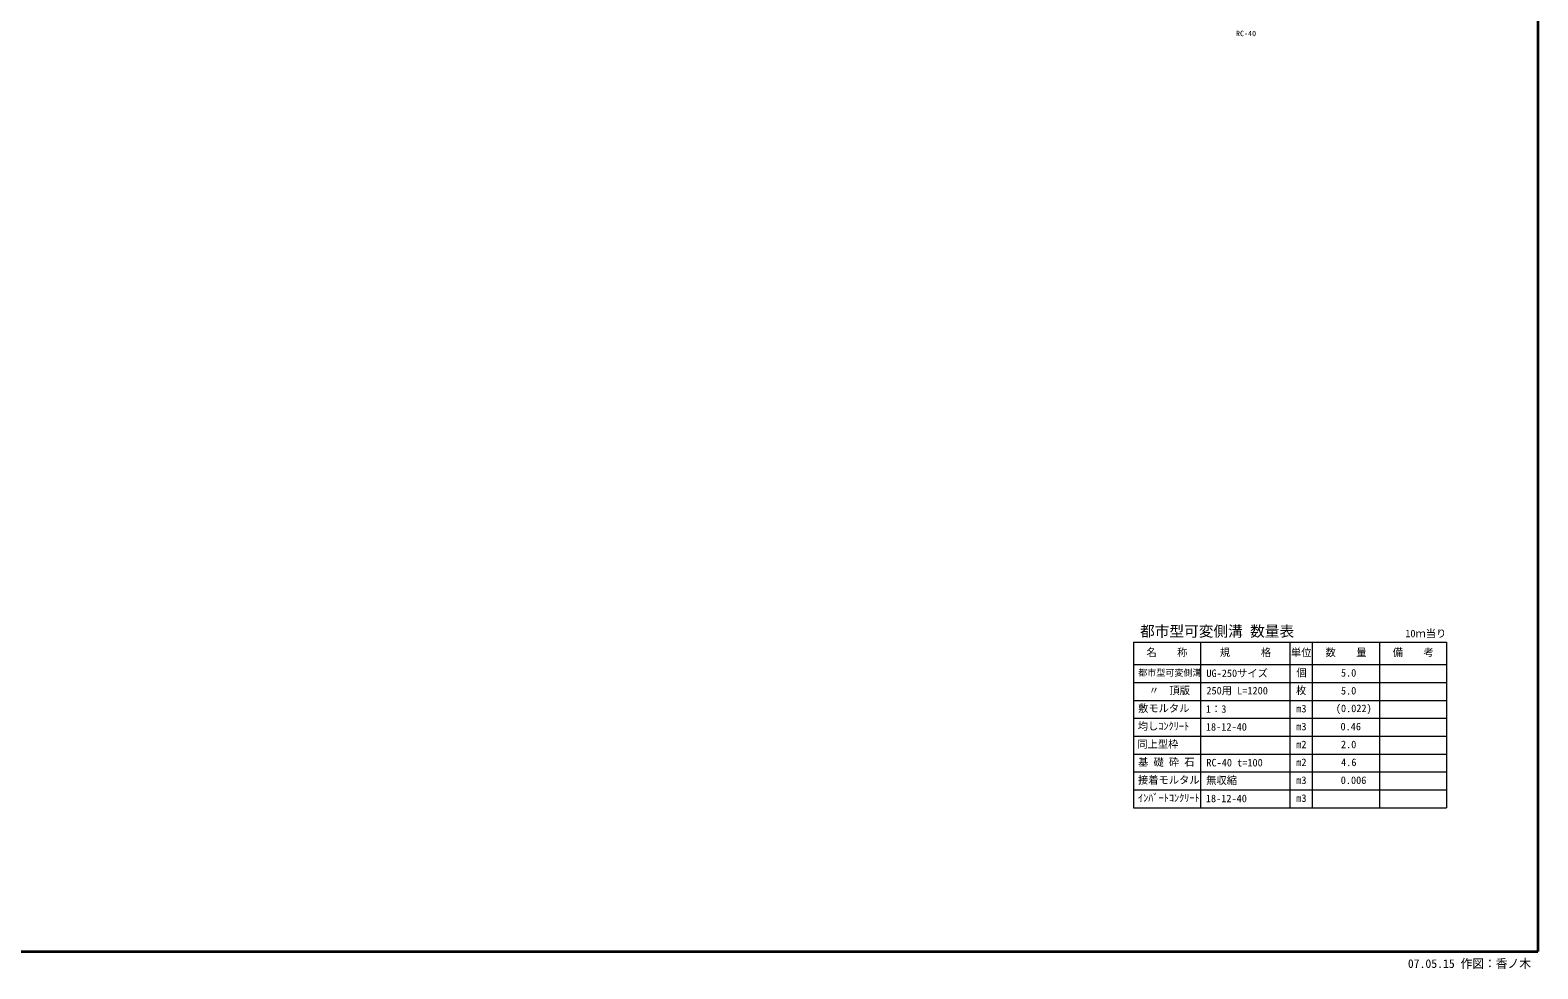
# Model space of a CAD drawing. Units: millimetres on the paper. Extents: x 15 to 1218, y 7 to 859.
# Drawn here: x 544 to 1218, y 7 to 427 of the extents above; entities that cross this region are included whole.
import ezdxf
from ezdxf.enums import TextEntityAlignment as Align

# ---------------------------------------------------------------- set-up
doc = ezdxf.new("R2010")
doc.units = ezdxf.units.MM
for name, color, linetype, lineweight in [('D-BMK-HTXT', 7, 'Continuous', 13), ('D-STR-HTXT(基礎砕石-旗)', 7, 'Continuous', 13), ('D-STR（構造物）', 1, 'Continuous', 35)]:
    doc.layers.add(name, color=color, linetype=linetype, lineweight=lineweight)
doc.layers.add('D-STR-DIM（寸法）2', color=7, linetype='Continuous')
doc.styles.add('ＭＳ ゴシック', font='')
doc.styles.get('ＭＳ ゴシック').set_extended_font_data('MS Gothic')

msp = doc.modelspace()

# ---------------------------------------------------------------- linework, layer by layer
at = {"layer": 'D-BMK-HTXT'}
for p, q in [((1037.482, 153.211), (1037.482, 79.211)), ((1037.482, 153.211), (1177.482, 153.211)), ((1067.482, 153.211), (1067.482, 79.211)), ((1107.482, 153.211), (1107.482, 79.211)), ((1117.482, 153.211), (1117.482, 79.211)), ((1147.482, 153.211), (1147.482, 79.211)), ((1177.482, 153.211), (1177.482, 79.211)), ((1037.482, 143.211), (1177.482, 143.211)), ((1037.482, 135.211), (1177.482, 135.211)), ((1037.482, 127.211), (1177.482, 127.211)), ((1037.482, 119.211), (1177.482, 119.211)), ((1037.482, 111.211), (1177.482, 111.211)), ((1037.482, 103.211), (1177.482, 103.211)), ((1037.482, 95.211), (1177.482, 95.211)), ((1037.482, 87.211), (1177.482, 87.211)), ((1037.482, 79.211), (1177.482, 79.211))]:
    msp.add_line(p, q, dxfattribs=at)
at = {"layer": 'D-STR（構造物）', "color": 2}
for p in [(1218.293, 858.629), (14.949, 14.917)]:
    msp.add_line(p, (1218.293, 14.917), dxfattribs=at)

# ---------------------------------------------------------------- texts
at = {"layer": 'D-BMK-HTXT', "style": 'ＭＳ ゴシック'}
for s, height, p in [('都市型可変側溝 数量表', 4.811, (1040.474, 154.251)), ('10ｍ当り', 3.367, (1159.022, 154.407)), ('名\u3000\u3000称', 3.367, (1043.318, 145.929)), ('規\u3000\u3000\u3000格', 3.367, (1076.122, 145.947)), ('単位', 3.367, (1107.941, 145.911)), ('数\u3000\u3000量', 3.367, (1123.372, 145.947)), ('備\u3000\u3000考', 3.367, (1153.389, 145.907)), ('UG-250サイズ', 3.367, (1070.13, 136.618)), ('個', 3.367, (1110.359, 136.894)), ('都市型可変側溝', 2.886, (1039.679, 137.255)), ('5.0', 3.367, (1130.272, 136.813)), ('\u3000〃\u3000頂版', 3.367, (1039.801, 128.956)), ('250用 L=1200', 3.367, (1070.13, 128.848)), ('枚', 3.367, (1110.181, 128.956)), ('5.0', 3.367, (1130.272, 128.813)), ('敷モルタル', 3.367, (1039.588, 120.956)), ('1：3', 3.367, (1069.899, 120.662)), ('m3', 3.367, (1110.306, 120.813)), ('(0.022)', 3.367, (1127.993, 120.93)), ('均しｺﾝｸﾘｰﾄ', 3.367, (1039.464, 112.974)), ('18-12-40', 3.367, (1069.899, 112.662)), ('m3', 3.367, (1110.306, 112.813)), ('0.46', 3.367, (1130.082, 112.814)), ('同上型枠', 3.367, (1039.268, 104.929)), ('m2', 3.367, (1110.297, 104.813)), ('2.0', 3.367, (1130.272, 104.813)), ('基 礎 砕 石', 3.367, (1039.588, 96.92)), ('RC-40 t=100', 3.367, (1070.131, 96.662)), ('m2', 3.367, (1110.297, 96.813)), ('4.6', 3.367, (1130.343, 96.814)), ('接着モルタル', 3.367, (1039.552, 88.92)), ('無収縮', 3.367, (1070.024, 88.742)), ('m3', 3.367, (1110.306, 88.813)), ('0.006', 3.367, (1130.187, 88.814)), ('ｲﾝﾊﾞｰﾄｺﾝｸﾘｰﾄ', 3.367, (1039.57, 80.885)), ('18-12-40', 3.367, (1069.899, 80.662)), ('m3', 3.367, (1110.306, 80.813))]:
    msp.add_text(s, height=height, dxfattribs=at).set_placement(p, align=Align.BOTTOM_LEFT)
at = {"layer": 'D-STR-DIM（寸法）2', "style": 'ＭＳ ゴシック'}
msp.add_text('07.05.15 作図：香ノ木', height=3.848, dxfattribs=at).set_placement((1160.188, 6.454), align=Align.BOTTOM_LEFT)
at = {"layer": 'D-STR-HTXT(基礎砕石-旗)', "style": 'ＭＳ ゴシック'}
msp.add_text('RC-40', height=2.405, dxfattribs=at).set_placement((1083.343, 423.374), align=Align.BOTTOM_LEFT)

doc.saveas('drawing.dxf')
